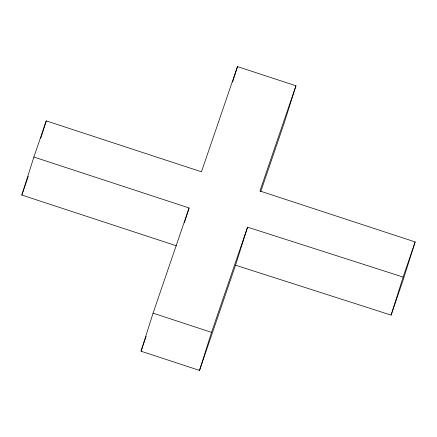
<?xml version="1.0" encoding="UTF-8"?>
<svg xmlns="http://www.w3.org/2000/svg" width="437" height="437" viewBox="0 0 437 437"><rect width="100%" height="100%" fill="white"/><g stroke="black" fill="none" stroke-linecap="round" stroke-linejoin="round"><path stroke-width="0.66" d="M176.417 245.791L21.85 195.066L33.873 157.025L46.246 120.874L201.462 171.807L237.482 66.599L295.958 85.783L283.935 123.829L260.736 191.603M40.745 138.283L46.246 120.874M295.958 85.783L259.939 190.996L415.15 241.934L403.122 277.063L247.56 227.147L235.538 265.193L199.518 370.401L141.042 351.217L153.065 313.171L189.084 207.957L33.873 157.025M184.398 222.788L189.084 207.957M232.593 82.074L237.482 66.599M199.518 370.401L211.535 332.36L247.56 227.147M235.538 265.193L391.104 315.104L403.122 277.063M415.15 241.934L403.127 279.975L391.104 315.104M21.85 195.066L28.258 176.346M141.042 351.217L146.122 336.37M153.065 313.171L211.535 332.36"/></g></svg>
